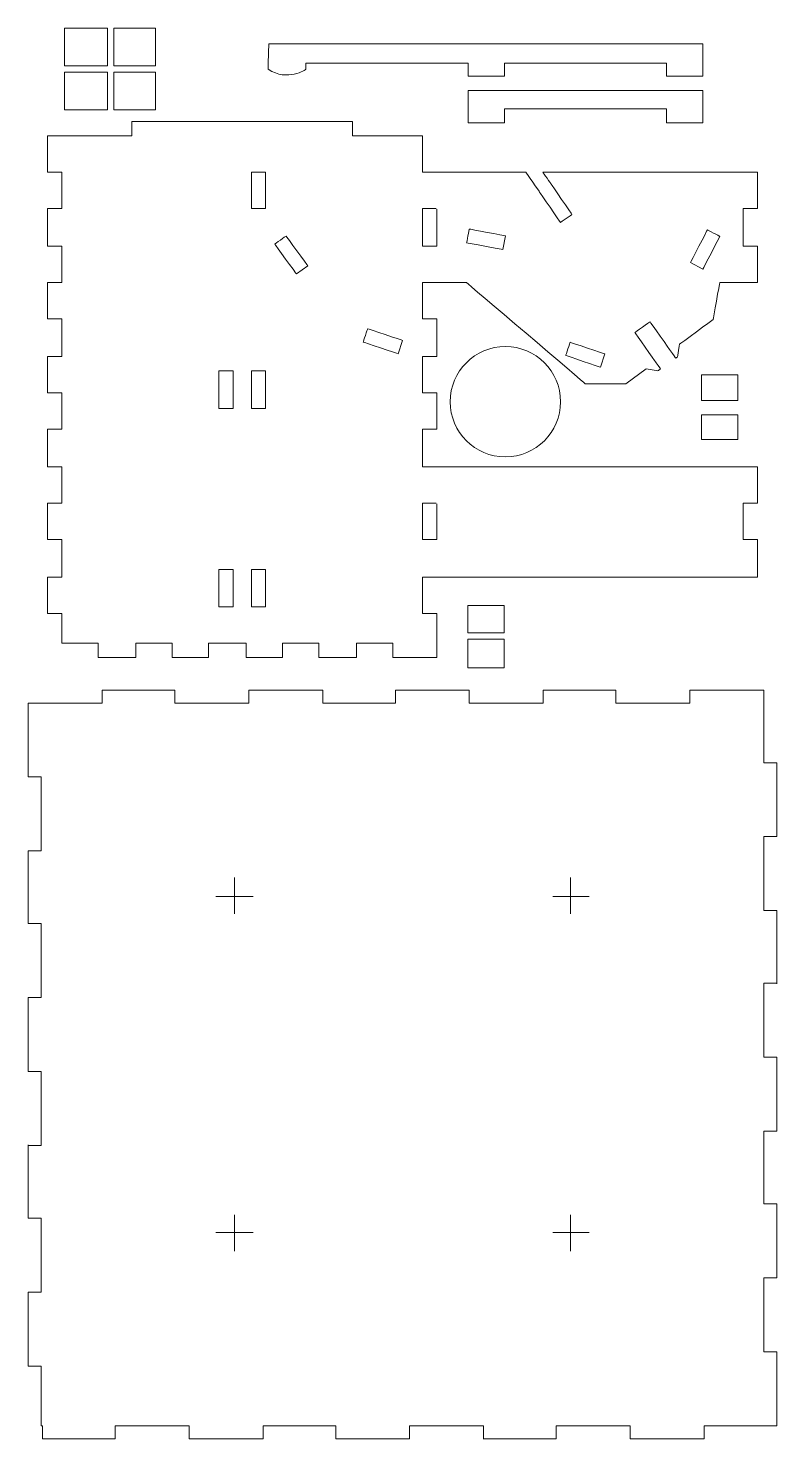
# Model space of a CAD drawing. Header units: millimetres. Extents: x -102 to 102, y -193 to 191.
import ezdxf

# ---------------------------------------------------------------- set-up
doc = ezdxf.new("R2010")
doc.units = ezdxf.units.MM
doc.header["$MEASUREMENT"] = 0
doc.layers.add('Layer 1', color=7, linetype='Continuous')

msp = doc.modelspace()

# ---------------------------------------------------------------- linework, layer by layer
at = {"layer": 'Layer 1', "color": 1, "lineweight": 9}
for points, knots in [([(-91.7677, 190.6806), (-91.7677, 190.6806), (-80.1261, 190.6806), (-80.1261, 190.6806), (-80.1261, 190.6806), (-80.1261, 190.6806), (-80.1261, 180.4501), (-80.1261, 180.4501), (-80.1261, 180.4501), (-80.1261, 180.4501), (-91.7677, 180.4501), (-91.7677, 180.4501), (-91.7677, 180.4501), (-91.7677, 180.4501), (-91.7677, 190.6806), (-91.7677, 190.6806)], [0, 0, 0, 0, 0.2, 0.2, 0.2, 0.20000001, 0.4, 0.4, 0.4, 0.40000001, 0.6, 0.6, 0.6, 0.60000001, 1, 1, 1, 1]), ([(-78.3622, 190.6806), (-78.3622, 190.6806), (-67.0733, 190.6806), (-67.0733, 190.6806), (-67.0733, 190.6806), (-67.0733, 190.6806), (-67.0733, 180.4501), (-67.0733, 180.4501), (-67.0733, 180.4501), (-67.0733, 180.4501), (-78.3622, 180.4501), (-78.3622, 180.4501), (-78.3622, 180.4501), (-78.3622, 180.4501), (-78.3622, 190.6806), (-78.3622, 190.6806)], [0, 0, 0, 0, 0.2, 0.2, 0.2, 0.20000001, 0.4, 0.4, 0.4, 0.40000001, 0.6, 0.6, 0.6, 0.60000001, 1, 1, 1, 1]), ([(-36.3816, 179.5083), (-31.0899, 176.0302), (-26.151, 179.5083), (-26.151, 179.5083), (-26.151, 179.5083), (-26.151, 179.5083), (-26.151, 181.1554), (-26.151, 181.1554), (-26.151, 181.1554), (-26.151, 181.1554), (17.9462, 181.1554), (17.9462, 181.1554), (17.9462, 181.1554), (17.9462, 181.1554), (17.9462, 177.6276), (17.9462, 177.6276), (17.9462, 177.6276), (17.9462, 177.6276), (27.824, 177.6276), (27.824, 177.6276), (27.824, 177.6276), (27.824, 177.6276), (27.824, 181.1554), (27.824, 181.1554), (27.824, 181.1554), (27.824, 181.1554), (71.9212, 181.1554), (71.9212, 181.1554), (71.9212, 181.1554), (71.9212, 181.1554), (71.9212, 177.6276), (71.9212, 177.6276), (71.9212, 177.6276), (71.9212, 177.6276), (81.799, 177.6276), (81.799, 177.6276), (81.799, 177.6276), (81.799, 177.6276), (81.799, 181.3085), (81.799, 181.3085), (81.799, 181.3085), (81.799, 181.3085), (81.799, 186.4471), (81.799, 186.4471), (81.799, 186.4471), (81.799, 186.4471), (-36.2355, 186.4471), (-36.2355, 186.4471), (-36.2355, 186.4471), (-36.2355, 186.4471), (-36.3816, 181.3085), (-36.3816, 181.3085), (-36.3816, 181.3085), (-36.3816, 181.3085), (-36.3816, 179.5083), (-36.3816, 179.5083)], [0, 0, 0, 0, 0.06666667, 0.06666667, 0.06666667, 0.06666668, 0.13333333, 0.13333333, 0.13333333, 0.13333334, 0.2, 0.2, 0.2, 0.20000001, 0.26666667, 0.26666667, 0.26666667, 0.26666668, 0.33333333, 0.33333333, 0.33333333, 0.33333334, 0.4, 0.4, 0.4, 0.40000001, 0.46666667, 0.46666667, 0.46666667, 0.46666668, 0.53333333, 0.53333333, 0.53333333, 0.53333334, 0.6, 0.6, 0.6, 0.60000001, 0.66666667, 0.66666667, 0.66666667, 0.66666668, 0.73333333, 0.73333333, 0.73333333, 0.73333334, 0.8, 0.8, 0.8, 0.80000001, 0.86666667, 0.86666667, 0.86666667, 0.86666668, 1, 1, 1, 1]), ([(-91.7677, 178.6862), (-91.7677, 178.6862), (-80.1261, 178.6862), (-80.1261, 178.6862), (-80.1261, 178.6862), (-80.1261, 178.6862), (-80.1261, 168.4556), (-80.1261, 168.4556), (-80.1261, 168.4556), (-80.1261, 168.4556), (-91.7677, 168.4556), (-91.7677, 168.4556), (-91.7677, 168.4556), (-91.7677, 168.4556), (-91.7677, 178.6862), (-91.7677, 178.6862)], [0, 0, 0, 0, 0.2, 0.2, 0.2, 0.20000001, 0.4, 0.4, 0.4, 0.40000001, 0.6, 0.6, 0.6, 0.60000001, 1, 1, 1, 1]), ([(-78.3622, 178.6862), (-78.3622, 178.6862), (-67.0733, 178.6862), (-67.0733, 178.6862), (-67.0733, 178.6862), (-67.0733, 178.6862), (-67.0733, 168.4556), (-67.0733, 168.4556), (-67.0733, 168.4556), (-67.0733, 168.4556), (-78.3622, 168.4556), (-78.3622, 168.4556), (-78.3622, 168.4556), (-78.3622, 168.4556), (-78.3622, 178.6862), (-78.3622, 178.6862)], [0, 0, 0, 0, 0.2, 0.2, 0.2, 0.20000001, 0.4, 0.4, 0.4, 0.40000001, 0.6, 0.6, 0.6, 0.60000001, 1, 1, 1, 1]), ([(17.9443, 164.9278), (17.9443, 164.9278), (27.824, 164.9278), (27.824, 164.9278), (27.824, 164.9278), (27.824, 164.9278), (27.824, 168.8083), (27.824, 168.8083), (27.824, 168.8083), (27.824, 168.8083), (71.9212, 168.8083), (71.9212, 168.8083), (71.9212, 168.8083), (71.9212, 168.8083), (71.9212, 164.9278), (71.9212, 164.9278), (71.9212, 164.9278), (71.9212, 164.9278), (81.799, 164.9278), (81.799, 164.9278), (81.799, 164.9278), (81.799, 164.9278), (81.799, 168.7169), (81.799, 168.7169), (81.799, 168.7169), (81.799, 168.7169), (81.799, 173.7472), (81.799, 173.7472), (81.799, 173.7472), (81.799, 173.7472), (17.9462, 173.7472), (17.9462, 173.7472), (17.9462, 173.7472), (17.9462, 173.7472), (17.9462, 173.7472), (17.9462, 173.7472), (17.9462, 173.7472), (17.9462, 173.7472), (17.9443, 164.9278), (17.9443, 164.9278)], [0, 0, 0, 0, 0.09090909, 0.09090909, 0.09090909, 0.0909091, 0.18181818, 0.18181818, 0.18181818, 0.18181819, 0.27272727, 0.27272727, 0.27272727, 0.27272728, 0.36363636, 0.36363636, 0.36363636, 0.36363637, 0.45454545, 0.45454545, 0.45454545, 0.45454546, 0.54545455, 0.54545455, 0.54545455, 0.54545456, 0.63636364, 0.63636364, 0.63636364, 0.63636365, 0.72727273, 0.72727273, 0.72727273, 0.72727274, 0.81818182, 0.81818182, 0.81818182, 0.81818183, 1, 1, 1, 1]), ([(66.429, 98.1253), (66.429, 98.1253), (60.8438, 94.0193), (60.8438, 94.0193), (60.8438, 94.0193), (60.8438, 94.0193), (49.8435, 94.0193), (49.8435, 94.0193), (49.8435, 94.0193), (49.8435, 94.0193), (17.5933, 121.5049), (17.5933, 121.5049), (17.5933, 121.5049), (17.5933, 121.5049), (17.5933, 121.536), (17.5933, 121.536), (17.5933, 121.536), (17.5933, 121.536), (9.4794, 121.536), (9.4794, 121.536), (9.4794, 121.536), (9.4794, 121.536), (5.5988, 121.536), (5.5988, 121.536), (5.5988, 121.536), (5.5988, 121.536), (5.5988, 111.6582), (5.5988, 111.6582), (5.5988, 111.6582), (5.5988, 111.6582), (9.4794, 111.6582), (9.4794, 111.6582), (9.4794, 111.6582), (9.4794, 111.6582), (9.4794, 101.4277), (9.4794, 101.4277), (9.4794, 101.4277), (9.4794, 101.4277), (5.5988, 101.4277), (5.5988, 101.4277), (5.5988, 101.4277), (5.5988, 101.4277), (5.5988, 91.5499), (5.5988, 91.5499), (5.5988, 91.5499), (5.5988, 91.5499), (9.4794, 91.5499), (9.4794, 91.5499), (9.4794, 91.5499), (9.4794, 91.5499), (9.4794, 81.6721), (9.4794, 81.6721), (9.4794, 81.6721), (9.4794, 81.6721), (5.5988, 81.6721), (5.5988, 81.6721), (5.5988, 81.6721), (5.5988, 81.6721), (5.5988, 71.4415), (5.5988, 71.4415), (5.5988, 71.4415), (5.5988, 71.4415), (9.4794, 71.4415), (9.4794, 71.4415), (9.4794, 71.4415), (9.4794, 71.4415), (96.6155, 71.4415), (96.6155, 71.4415), (96.6155, 71.4415), (96.6155, 71.4415), (96.6155, 61.5638), (96.6155, 61.5638), (96.6155, 61.5638), (96.6155, 61.5638), (92.7349, 61.5638), (92.7349, 61.5638), (92.7349, 61.5638), (92.7349, 61.5638), (92.7349, 51.686), (92.7349, 51.686), (92.7349, 51.686), (92.7349, 51.686), (96.6155, 51.686), (96.6155, 51.686), (96.6155, 51.686), (96.6155, 51.686), (96.6155, 41.5189), (96.6155, 41.5189), (96.6155, 41.5189), (96.6155, 41.5189), (96.6155, 41.5327), (96.6155, 41.5327), (96.6155, 41.5327), (96.6155, 41.5327), (96.6155, 41.4554), (96.6155, 41.4554), (96.6155, 41.4554), (96.6155, 41.4554), (9.4258, 41.4554), (9.4258, 41.4554), (9.4258, 41.4554), (9.4258, 41.4554), (5.5988, 41.4554), (5.5988, 41.4554), (5.5988, 41.4554), (5.5988, 41.4554), (5.5988, 31.5777), (5.5988, 31.5777), (5.5988, 31.5777), (5.5988, 31.5777), (9.4794, 31.5777), (9.4794, 31.5777), (9.4794, 31.5777), (9.4794, 31.5777), (9.4794, 19.5832), (9.4794, 19.5832), (9.4794, 19.5832), (9.4794, 19.5832), (-2.5151, 19.5832), (-2.5151, 19.5832), (-2.5151, 19.5832), (-2.5151, 19.5832), (-2.5151, 23.4638), (-2.5151, 23.4638), (-2.5151, 23.4638), (-2.5151, 23.4638), (-12.3928, 23.4638), (-12.3928, 23.4638), (-12.3928, 23.4638), (-12.3928, 23.4638), (-12.3928, 19.5832), (-12.3928, 19.5832), (-12.3928, 19.5832), (-12.3928, 19.5832), (-22.4745, 19.5832), (-22.4745, 19.5832), (-22.4745, 19.5832), (-22.4745, 19.5832), (-22.6234, 19.5832), (-22.6234, 19.5832), (-22.6234, 19.5832), (-22.6234, 19.5832), (-22.6234, 23.4638), (-22.6234, 23.4638), (-22.6234, 23.4638), (-22.6234, 23.4638), (-32.5012, 23.4638), (-32.5012, 23.4638), (-32.5012, 23.4638), (-32.5012, 23.4638), (-32.5012, 19.5832), (-32.5012, 19.5832), (-32.5012, 19.5832), (-32.5012, 19.5832), (-42.379, 19.5832), (-42.379, 19.5832), (-42.379, 19.5832), (-42.379, 19.5832), (-42.379, 23.4638), (-42.379, 23.4638), (-42.379, 23.4638), (-42.379, 23.4638), (-52.6095, 23.4638), (-52.6095, 23.4638), (-52.6095, 23.4638), (-52.6095, 23.4638), (-52.6095, 19.5832), (-52.6095, 19.5832), (-52.6095, 19.5832), (-52.6095, 19.5832), (-62.4873, 19.5832), (-62.4873, 19.5832), (-62.4873, 19.5832), (-62.4873, 19.5832), (-62.4873, 23.4638), (-62.4873, 23.4638), (-62.4873, 23.4638), (-62.4873, 23.4638), (-72.3651, 23.4638), (-72.3651, 23.4638), (-72.3651, 23.4638), (-72.3651, 23.4638), (-72.3651, 19.5832), (-72.3651, 19.5832), (-72.3651, 19.5832), (-72.3651, 19.5832), (-82.5956, 19.5832), (-82.5956, 19.5832), (-82.5956, 19.5832), (-82.5956, 19.5832), (-82.5956, 23.4638), (-82.5956, 23.4638), (-82.5956, 23.4638), (-82.5956, 23.4638), (-92.4604, 23.4638), (-92.4604, 23.4638), (-92.4604, 23.4638), (-92.4604, 23.4638), (-92.4734, 23.4638), (-92.4734, 23.4638), (-92.4734, 23.4638), (-92.4734, 23.4638), (-92.4734, 31.5777), (-92.4734, 31.5777), (-92.4734, 31.5777), (-92.4734, 31.5777), (-96.354, 31.5777), (-96.354, 31.5777), (-96.354, 31.5777), (-96.354, 31.5777), (-96.354, 41.4554), (-96.354, 41.4554), (-96.354, 41.4554), (-96.354, 41.4554), (-92.4734, 41.4554), (-92.4734, 41.4554), (-92.4734, 41.4554), (-92.4734, 41.4554), (-92.4734, 51.686), (-92.4734, 51.686), (-92.4734, 51.686), (-92.4734, 51.686), (-96.354, 51.686), (-96.354, 51.686), (-96.354, 51.686), (-96.354, 51.686), (-96.354, 61.519), (-96.354, 61.519), (-96.354, 61.519), (-96.354, 61.519), (-96.354, 61.5638), (-96.354, 61.5638), (-96.354, 61.5638), (-96.354, 61.5638), (-92.4734, 61.5638), (-92.4734, 61.5638), (-92.4734, 61.5638), (-92.4734, 61.5638), (-92.4734, 71.4415), (-92.4734, 71.4415), (-92.4734, 71.4415), (-92.4734, 71.4415), (-96.354, 71.4415), (-96.354, 71.4415), (-96.354, 71.4415), (-96.354, 71.4415), (-96.354, 81.6721), (-96.354, 81.6721), (-96.354, 81.6721), (-96.354, 81.6721), (-92.4734, 81.6721), (-92.4734, 81.6721), (-92.4734, 81.6721), (-92.4734, 81.6721), (-92.4734, 91.5499), (-92.4734, 91.5499), (-92.4734, 91.5499), (-92.4734, 91.5499), (-96.354, 91.5499), (-96.354, 91.5499), (-96.354, 91.5499), (-96.354, 91.5499), (-96.354, 101.4277), (-96.354, 101.4277), (-96.354, 101.4277), (-96.354, 101.4277), (-92.4734, 101.4277), (-92.4734, 101.4277), (-92.4734, 101.4277), (-92.4734, 101.4277), (-92.4734, 111.6582), (-92.4734, 111.6582), (-92.4734, 111.6582), (-92.4734, 111.6582), (-96.354, 111.6582), (-96.354, 111.6582), (-96.354, 111.6582), (-96.354, 111.6582), (-96.354, 121.536), (-96.354, 121.536), (-96.354, 121.536), (-96.354, 121.536), (-92.4734, 121.536), (-92.4734, 121.536), (-92.4734, 121.536), (-92.4734, 121.536), (-92.4734, 131.4138), (-92.4734, 131.4138), (-92.4734, 131.4138), (-92.4734, 131.4138), (-96.354, 131.4138), (-96.354, 131.4138), (-96.354, 131.4138), (-96.354, 131.4138), (-96.354, 141.505), (-96.354, 141.505), (-96.354, 141.505), (-96.354, 141.505), (-96.354, 141.6443), (-96.354, 141.6443), (-96.354, 141.6443), (-96.354, 141.6443), (-92.4734, 141.6443), (-92.4734, 141.6443), (-92.4734, 141.6443), (-92.4734, 141.6443), (-92.4734, 151.5221), (-92.4734, 151.5221), (-92.4734, 151.5221), (-92.4734, 151.5221), (-96.354, 151.5221), (-96.354, 151.5221), (-96.354, 151.5221), (-96.354, 151.5221), (-96.354, 161.3999), (-96.354, 161.3999), (-96.354, 161.3999), (-96.354, 161.3999), (-92.4741, 161.3999), (-92.4741, 161.3999), (-92.4741, 161.3999), (-92.4741, 161.3999), (-73.4234, 161.3999), (-73.4234, 161.3999), (-73.4234, 161.3999), (-73.4234, 161.3999), (-73.4234, 165.2804), (-73.4234, 165.2804), (-73.4234, 165.2804), (-73.4234, 165.2804), (-53.41, 165.2804), (-53.41, 165.2804), (-53.41, 165.2804), (-53.41, 165.2804), (-33.4382, 165.2804), (-33.4382, 165.2804), (-33.4382, 165.2804), (-33.4382, 165.2804), (-13.4512, 165.2804), (-13.4512, 165.2804), (-13.4512, 165.2804), (-13.4512, 165.2804), (-13.4512, 161.3999), (-13.4512, 161.3999), (-13.4512, 161.3999), (-13.4512, 161.3999), (5.5988, 161.3999), (5.5988, 161.3999), (5.5988, 161.3999), (5.5988, 161.3999), (5.5988, 151.5221), (5.5988, 151.5221), (5.5988, 151.5221), (5.5988, 151.5221), (9.4794, 151.5221), (9.4794, 151.5221), (9.4794, 151.5221), (9.4794, 151.5221), (33.7089, 151.5221), (33.7089, 151.5221), (33.7089, 151.5221), (33.7089, 151.5221), (37.4137, 146.1285), (37.4137, 146.1285), (37.4137, 146.1285), (37.4137, 146.1285), (43.08, 137.8862), (43.08, 137.8862), (43.08, 137.8862), (43.08, 137.8862), (46.2109, 140.0381), (46.2109, 140.0381), (46.2109, 140.0381), (46.2109, 140.0381), (40.5453, 148.2825), (40.5453, 148.2825), (40.5453, 148.2825), (40.5453, 148.2825), (38.3211, 151.5221), (38.3211, 151.5221), (38.3211, 151.5221), (38.3211, 151.5221), (38.3204, 151.5221), (38.3204, 151.5221), (38.3204, 151.5221), (38.3204, 151.5221), (96.6155, 151.5221), (96.6155, 151.5221), (96.6155, 151.5221), (96.6155, 151.5221), (96.6155, 141.6443), (96.6155, 141.6443), (96.6155, 141.6443), (96.6155, 141.6443), (92.7349, 141.6443), (92.7349, 141.6443), (92.7349, 141.6443), (92.7349, 141.6443), (92.7349, 131.4138), (92.7349, 131.4138), (92.7349, 131.4138), (92.7349, 131.4138), (96.6155, 131.4138), (96.6155, 131.4138), (96.6155, 131.4138), (96.6155, 131.4138), (96.6155, 121.5116), (96.6155, 121.5116), (96.6155, 121.5116), (96.6155, 121.5116), (96.6155, 121.536), (96.6155, 121.536), (96.6155, 121.536), (96.6155, 121.536), (86.3849, 121.536), (86.3849, 121.536), (86.3849, 121.536), (86.3849, 121.536), (86.3849, 121.5049), (86.3849, 121.5049), (86.3849, 121.5049), (86.3849, 121.5049), (84.6292, 111.5048), (84.6292, 111.5048), (84.6292, 111.5048), (84.6292, 111.5048), (75.4474, 104.7579), (75.4474, 104.7579), (75.4474, 104.7579), (75.4474, 104.7579), (75.4446, 104.7667), (75.4446, 104.7667), (75.4446, 104.7667), (75.4446, 104.7667), (74.8992, 101.2876), (74.8992, 101.2876), (74.8992, 101.2876), (74.8992, 101.2876), (74.4286, 100.9553), (74.4286, 100.9553), (74.4286, 100.9553), (74.4286, 100.9553), (73.7467, 101.923), (73.0062, 102.9732), (73.0062, 102.9732), (73.0062, 102.9732), (67.4383, 110.8736), (67.4383, 110.8736), (67.4383, 110.8736), (67.4383, 110.8736), (63.303, 107.9576), (63.303, 107.9576), (63.303, 107.9576), (63.303, 107.9576), (68.9267, 99.9774), (68.9267, 99.9774), (68.9267, 99.9774), (68.9267, 99.9774), (70.2937, 98.0389), (70.2937, 98.0389), (70.2937, 98.0389), (70.2937, 98.0389), (69.604, 97.5524), (69.604, 97.5524), (69.604, 97.5524), (69.604, 97.5524), (66.4442, 98.1048), (66.4442, 98.1048)], [0, 0, 0, 0, 0.00847458, 0.00847458, 0.00847458, 0.00847459, 0.01694915, 0.01694915, 0.01694915, 0.01694916, 0.02542373, 0.02542373, 0.02542373, 0.02542374, 0.03389831, 0.03389831, 0.03389831, 0.03389832, 0.04237288, 0.04237288, 0.04237288, 0.04237289, 0.05084746, 0.05084746, 0.05084746, 0.05084747, 0.05932203, 0.05932203, 0.05932203, 0.05932204, 0.06779661, 0.06779661, 0.06779661, 0.06779662, 0.07627119, 0.07627119, 0.07627119, 0.0762712, 0.08474576, 0.08474576, 0.08474576, 0.08474577, 0.09322034, 0.09322034, 0.09322034, 0.09322035, 0.10169492, 0.10169492, 0.10169492, 0.10169493, 0.11016949, 0.11016949, 0.11016949, 0.1101695, 0.11864407, 0.11864407, 0.11864407, 0.11864408, 0.12711864, 0.12711864, 0.12711864, 0.12711865, 0.13559322, 0.13559322, 0.13559322, 0.13559323, 0.1440678, 0.1440678, 0.1440678, 0.14406781, 0.15254237, 0.15254237, 0.15254237, 0.15254238, 0.16101695, 0.16101695, 0.16101695, 0.16101696, 0.16949153, 0.16949153, 0.16949153, 0.16949154, 0.1779661, 0.1779661, 0.1779661, 0.17796611, 0.18644068, 0.18644068, 0.18644068, 0.18644069, 0.19491525, 0.19491525, 0.19491525, 0.19491526, 0.20338983, 0.20338983, 0.20338983, 0.20338984, 0.21186441, 0.21186441, 0.21186441, 0.21186442, 0.22033898, 0.22033898, 0.22033898, 0.22033899, 0.22881356, 0.22881356, 0.22881356, 0.22881357, 0.23728814, 0.23728814, 0.23728814, 0.23728815, 0.24576271, 0.24576271, 0.24576271, 0.24576272, 0.25423729, 0.25423729, 0.25423729, 0.2542373, 0.26271186, 0.26271186, 0.26271186, 0.26271187, 0.27118644, 0.27118644, 0.27118644, 0.27118645, 0.27966102, 0.27966102, 0.27966102, 0.27966103, 0.28813559, 0.28813559, 0.28813559, 0.2881356, 0.29661017, 0.29661017, 0.29661017, 0.29661018, 0.30508475, 0.30508475, 0.30508475, 0.30508476, 0.31355932, 0.31355932, 0.31355932, 0.31355933, 0.3220339, 0.3220339, 0.3220339, 0.32203391, 0.33050847, 0.33050847, 0.33050847, 0.33050848, 0.33898305, 0.33898305, 0.33898305, 0.33898306, 0.34745763, 0.34745763, 0.34745763, 0.34745764, 0.3559322, 0.3559322, 0.3559322, 0.35593221, 0.36440678, 0.36440678, 0.36440678, 0.36440679, 0.37288136, 0.37288136, 0.37288136, 0.37288137, 0.38135593, 0.38135593, 0.38135593, 0.38135594, 0.38983051, 0.38983051, 0.38983051, 0.38983052, 0.39830508, 0.39830508, 0.39830508, 0.39830509, 0.40677966, 0.40677966, 0.40677966, 0.40677967, 0.41525424, 0.41525424, 0.41525424, 0.41525425, 0.42372881, 0.42372881, 0.42372881, 0.42372882, 0.43220339, 0.43220339, 0.43220339, 0.4322034, 0.44067797, 0.44067797, 0.44067797, 0.44067798, 0.44915254, 0.44915254, 0.44915254, 0.44915255, 0.45762712, 0.45762712, 0.45762712, 0.45762713, 0.46610169, 0.46610169, 0.46610169, 0.4661017, 0.47457627, 0.47457627, 0.47457627, 0.47457628, 0.48305085, 0.48305085, 0.48305085, 0.48305086, 0.49152542, 0.49152542, 0.49152542, 0.49152543, 0.5, 0.5, 0.5, 0.50000001, 0.50847458, 0.50847458, 0.50847458, 0.50847459, 0.51694915, 0.51694915, 0.51694915, 0.51694916, 0.52542373, 0.52542373, 0.52542373, 0.52542374, 0.53389831, 0.53389831, 0.53389831, 0.53389832, 0.54237288, 0.54237288, 0.54237288, 0.54237289, 0.55084746, 0.55084746, 0.55084746, 0.55084747, 0.55932203, 0.55932203, 0.55932203, 0.55932204, 0.56779661, 0.56779661, 0.56779661, 0.56779662, 0.57627119, 0.57627119, 0.57627119, 0.5762712, 0.58474576, 0.58474576, 0.58474576, 0.58474577, 0.59322034, 0.59322034, 0.59322034, 0.59322035, 0.60169492, 0.60169492, 0.60169492, 0.60169493, 0.61016949, 0.61016949, 0.61016949, 0.6101695, 0.61864407, 0.61864407, 0.61864407, 0.61864408, 0.62711864, 0.62711864, 0.62711864, 0.62711865, 0.63559322, 0.63559322, 0.63559322, 0.63559323, 0.6440678, 0.6440678, 0.6440678, 0.64406781, 0.65254237, 0.65254237, 0.65254237, 0.65254238, 0.66101695, 0.66101695, 0.66101695, 0.66101696, 0.66949153, 0.66949153, 0.66949153, 0.66949154, 0.6779661, 0.6779661, 0.6779661, 0.67796611, 0.68644068, 0.68644068, 0.68644068, 0.68644069, 0.69491525, 0.69491525, 0.69491525, 0.69491526, 0.70338983, 0.70338983, 0.70338983, 0.70338984, 0.71186441, 0.71186441, 0.71186441, 0.71186442, 0.72033898, 0.72033898, 0.72033898, 0.72033899, 0.72881356, 0.72881356, 0.72881356, 0.72881357, 0.73728814, 0.73728814, 0.73728814, 0.73728815, 0.74576271, 0.74576271, 0.74576271, 0.74576272, 0.75423729, 0.75423729, 0.75423729, 0.7542373, 0.76271186, 0.76271186, 0.76271186, 0.76271187, 0.77118644, 0.77118644, 0.77118644, 0.77118645, 0.77966102, 0.77966102, 0.77966102, 0.77966103, 0.78813559, 0.78813559, 0.78813559, 0.7881356, 0.79661017, 0.79661017, 0.79661017, 0.79661018, 0.80508475, 0.80508475, 0.80508475, 0.80508476, 0.81355932, 0.81355932, 0.81355932, 0.81355933, 0.8220339, 0.8220339, 0.8220339, 0.82203391, 0.83050847, 0.83050847, 0.83050847, 0.83050848, 0.83898305, 0.83898305, 0.83898305, 0.83898306, 0.84745763, 0.84745763, 0.84745763, 0.84745764, 0.8559322, 0.8559322, 0.8559322, 0.85593221, 0.86440678, 0.86440678, 0.86440678, 0.86440679, 0.87288136, 0.87288136, 0.87288136, 0.87288137, 0.88135593, 0.88135593, 0.88135593, 0.88135594, 0.88983051, 0.88983051, 0.88983051, 0.88983052, 0.89830508, 0.89830508, 0.89830508, 0.89830509, 0.90677966, 0.90677966, 0.90677966, 0.90677967, 0.91525424, 0.91525424, 0.91525424, 0.91525425, 0.92372881, 0.92372881, 0.92372881, 0.92372882, 0.93220339, 0.93220339, 0.93220339, 0.9322034, 0.94067797, 0.94067797, 0.94067797, 0.94067798, 0.94915254, 0.94915254, 0.94915254, 0.94915255, 0.95762712, 0.95762712, 0.95762712, 0.95762713, 0.96610169, 0.96610169, 0.96610169, 0.9661017, 0.97457627, 0.97457627, 0.97457627, 0.97457628, 0.98305085, 0.98305085, 0.98305085, 0.98305086, 1, 1, 1, 1]), ([(-40.9677, 141.6445), (-40.9677, 141.6445), (-37.0872, 141.6445), (-37.0872, 141.6445), (-37.0872, 141.6445), (-37.0872, 141.6445), (-37.0872, 151.5223), (-37.0872, 151.5223), (-37.0872, 151.5223), (-37.0872, 151.5223), (-40.9677, 151.5223), (-40.9677, 151.5223), (-40.9677, 151.5223), (-40.9677, 151.5223), (-40.9677, 141.6445), (-40.9677, 141.6445)], [0, 0, 0, 0, 0.2, 0.2, 0.2, 0.20000001, 0.4, 0.4, 0.4, 0.40000001, 0.6, 0.6, 0.6, 0.60000001, 1, 1, 1, 1]), ([(9.3031, 141.6444), (9.3031, 141.6444), (5.599, 141.6444), (5.599, 141.6444), (5.599, 141.6444), (5.599, 141.6444), (5.599, 141.5121), (5.599, 141.5121), (5.599, 141.5121), (5.599, 141.5121), (5.599, 131.4139), (5.599, 131.4139), (5.599, 131.4139), (5.599, 131.4139), (9.4795, 131.4139), (9.4795, 131.4139), (9.4795, 131.4139), (9.4795, 131.4139), (9.4795, 141.468), (9.4795, 141.468)], [0, 0, 0, 0, 0.16666667, 0.16666667, 0.16666667, 0.16666668, 0.33333333, 0.33333333, 0.33333333, 0.33333334, 0.5, 0.5, 0.5, 0.50000001, 0.66666667, 0.66666667, 0.66666667, 0.66666668, 1, 1, 1, 1]), ([(27.4085, 130.5325), (27.4085, 130.5325), (28.1003, 134.2687), (28.1003, 134.2687), (28.1003, 134.2687), (28.1003, 134.2687), (18.2673, 136.0887), (18.2673, 136.0887), (18.2673, 136.0887), (18.2673, 136.0887), (17.5762, 132.3521), (17.5762, 132.3521), (17.5762, 132.3521), (17.5762, 132.3521), (27.4085, 130.5325), (27.4085, 130.5325)], [0, 0, 0, 0, 0.2, 0.2, 0.2, 0.20000001, 0.4, 0.4, 0.4, 0.40000001, 0.6, 0.6, 0.6, 0.60000001, 1, 1, 1, 1]), ([(78.451, 126.9589), (78.451, 126.9589), (81.8285, 125.2172), (81.8285, 125.2172), (81.8285, 125.2172), (81.8285, 125.2172), (86.4104, 134.1058), (86.4104, 134.1058), (86.4104, 134.1058), (86.4104, 134.1058), (83.0329, 135.8467), (83.0329, 135.8467), (83.0329, 135.8467), (83.0329, 135.8467), (78.451, 126.9589), (78.451, 126.9589)], [0, 0, 0, 0, 0.2, 0.2, 0.2, 0.20000001, 0.4, 0.4, 0.4, 0.40000001, 0.6, 0.6, 0.6, 0.60000001, 1, 1, 1, 1]), ([(-28.7038, 123.8769), (-28.7038, 123.8769), (-25.6357, 126.1191), (-25.6357, 126.1191), (-25.6357, 126.1191), (-25.6357, 126.1191), (-31.5363, 134.1925), (-31.5363, 134.1925), (-31.5363, 134.1925), (-31.5363, 134.1925), (-34.6041, 131.9506), (-34.6041, 131.9506), (-34.6041, 131.9506), (-34.6041, 131.9506), (-28.7038, 123.8769), (-28.7038, 123.8769)], [0, 0, 0, 0, 0.2, 0.2, 0.2, 0.20000001, 0.4, 0.4, 0.4, 0.40000001, 0.6, 0.6, 0.6, 0.60000001, 1, 1, 1, 1]), ([(-1.0735, 102.1879), (-1.0735, 102.1879), (0.1358, 105.7905), (0.1358, 105.7905), (0.1358, 105.7905), (0.1358, 105.7905), (-9.3444, 108.9722), (-9.3444, 108.9722), (-9.3444, 108.9722), (-9.3444, 108.9722), (-10.5537, 105.3703), (-10.5537, 105.3703), (-10.5537, 105.3703), (-10.5537, 105.3703), (-1.0735, 102.1879), (-1.0735, 102.1879)], [0, 0, 0, 0, 0.2, 0.2, 0.2, 0.20000001, 0.4, 0.4, 0.4, 0.40000001, 0.6, 0.6, 0.6, 0.60000001, 1, 1, 1, 1]), ([(13.1003, 89.1402), (13.1003, 97.4244), (19.8162, 104.1406), (28.1004, 104.1406), (28.1004, 104.1406), (36.3847, 104.1406), (43.1002, 97.4244), (43.1002, 89.1402), (43.1002, 89.1402), (43.0998, 80.8559), (36.3847, 74.14), (28.1001, 74.14), (28.1001, 74.14), (19.8158, 74.14), (13.1, 80.8559), (13.1003, 89.1402)], [0, 0, 0, 0, 0.2, 0.2, 0.2, 0.20000001, 0.4, 0.4, 0.4, 0.40000001, 0.6, 0.6, 0.6, 0.60000001, 1, 1, 1, 1]), ([(53.9791, 98.5248), (53.9791, 98.5248), (55.1884, 102.1273), (55.1884, 102.1273), (55.1884, 102.1273), (55.1884, 102.1273), (45.7082, 105.3094), (45.7082, 105.3094), (45.7082, 105.3094), (45.7082, 105.3094), (44.4996, 101.7072), (44.4996, 101.7072), (44.4996, 101.7072), (44.4996, 101.7072), (53.9791, 98.5248), (53.9791, 98.5248)], [0, 0, 0, 0, 0.2, 0.2, 0.2, 0.20000001, 0.4, 0.4, 0.4, 0.40000001, 0.6, 0.6, 0.6, 0.60000001, 1, 1, 1, 1]), ([(-49.7872, 87.3168), (-49.7872, 87.3168), (-45.9066, 87.3168), (-45.9066, 87.3168), (-45.9066, 87.3168), (-45.9066, 87.3168), (-45.9066, 97.5473), (-45.9066, 97.5473), (-45.9066, 97.5473), (-45.9066, 97.5473), (-49.7872, 97.5473), (-49.7872, 97.5473), (-49.7872, 97.5473), (-49.7872, 97.5473), (-49.7872, 87.3168), (-49.7872, 87.3168)], [0, 0, 0, 0, 0.2, 0.2, 0.2, 0.20000001, 0.4, 0.4, 0.4, 0.40000001, 0.6, 0.6, 0.6, 0.60000001, 1, 1, 1, 1]), ([(-40.9677, 87.3168), (-40.9677, 87.3168), (-37.0872, 87.3168), (-37.0872, 87.3168), (-37.0872, 87.3168), (-37.0872, 87.3168), (-37.0872, 97.5473), (-37.0872, 97.5473), (-37.0872, 97.5473), (-37.0872, 97.5473), (-40.9677, 97.5473), (-40.9677, 97.5473), (-40.9677, 97.5473), (-40.9677, 97.5473), (-40.9677, 87.3168), (-40.9677, 87.3168)], [0, 0, 0, 0, 0.2, 0.2, 0.2, 0.20000001, 0.4, 0.4, 0.4, 0.40000001, 0.6, 0.6, 0.6, 0.60000001, 1, 1, 1, 1]), ([(91.3239, 89.4334), (91.3239, 89.4334), (81.4461, 89.4334), (81.4461, 89.4334), (81.4461, 89.4334), (81.4461, 89.4334), (81.4461, 96.489), (81.4461, 96.489), (81.4461, 96.489), (81.4461, 96.489), (91.3239, 96.489), (91.3239, 96.489), (91.3239, 96.489), (91.3239, 96.489), (91.3239, 89.4334), (91.3239, 89.4334)], [0, 0, 0, 0, 0.2, 0.2, 0.2, 0.20000001, 0.4, 0.4, 0.4, 0.40000001, 0.6, 0.6, 0.6, 0.60000001, 1, 1, 1, 1]), ([(91.3239, 78.8501), (91.3239, 78.8501), (81.4461, 78.8501), (81.4461, 78.8501), (81.4461, 78.8501), (81.4461, 78.8501), (81.4461, 85.5529), (81.4461, 85.5529), (81.4461, 85.5529), (81.4461, 85.5529), (91.3239, 85.5529), (91.3239, 85.5529), (91.3239, 85.5529), (91.3239, 85.5529), (91.3239, 78.8501), (91.3239, 78.8501)], [0, 0, 0, 0, 0.2, 0.2, 0.2, 0.20000001, 0.4, 0.4, 0.4, 0.40000001, 0.6, 0.6, 0.6, 0.60000001, 1, 1, 1, 1]), ([(9.3031, 61.5639), (9.3031, 61.5639), (5.599, 61.5639), (5.599, 61.5639), (5.599, 61.5639), (5.599, 61.5639), (5.599, 61.5191), (5.599, 61.5191), (5.599, 61.5191), (5.599, 61.5191), (5.599, 51.6861), (5.599, 51.6861), (5.599, 51.6861), (5.599, 51.6861), (9.4795, 51.6861), (9.4795, 51.6861), (9.4795, 51.6861), (9.4795, 51.6861), (9.4795, 61.3875), (9.4795, 61.3875)], [0, 0, 0, 0, 0.16666667, 0.16666667, 0.16666667, 0.16666668, 0.33333333, 0.33333333, 0.33333333, 0.33333334, 0.5, 0.5, 0.5, 0.50000001, 0.66666667, 0.66666667, 0.66666667, 0.66666668, 1, 1, 1, 1]), ([(-49.7872, 33.3418), (-49.7872, 33.3418), (-45.9066, 33.3418), (-45.9066, 33.3418), (-45.9066, 33.3418), (-45.9066, 33.3418), (-45.9066, 43.5723), (-45.9066, 43.5723), (-45.9066, 43.5723), (-45.9066, 43.5723), (-49.7872, 43.5723), (-49.7872, 43.5723), (-49.7872, 43.5723), (-49.7872, 43.5723), (-49.7872, 33.3418), (-49.7872, 33.3418)], [0, 0, 0, 0, 0.2, 0.2, 0.2, 0.20000001, 0.4, 0.4, 0.4, 0.40000001, 0.6, 0.6, 0.6, 0.60000001, 1, 1, 1, 1]), ([(-40.9677, 33.3418), (-40.9677, 33.3418), (-37.0872, 33.3418), (-37.0872, 33.3418), (-37.0872, 33.3418), (-37.0872, 33.3418), (-37.0872, 43.5723), (-37.0872, 43.5723), (-37.0872, 43.5723), (-37.0872, 43.5723), (-40.9677, 43.5723), (-40.9677, 43.5723), (-40.9677, 43.5723), (-40.9677, 43.5723), (-40.9677, 33.3418), (-40.9677, 33.3418)], [0, 0, 0, 0, 0.2, 0.2, 0.2, 0.20000001, 0.4, 0.4, 0.4, 0.40000001, 0.6, 0.6, 0.6, 0.60000001, 1, 1, 1, 1]), ([(27.777, 26.3345), (27.777, 26.3345), (17.8992, 26.3345), (17.8992, 26.3345), (17.8992, 26.3345), (17.8992, 26.3345), (17.8992, 33.7429), (17.8992, 33.7429), (17.8992, 33.7429), (17.8992, 33.7429), (27.777, 33.7429), (27.777, 33.7429), (27.777, 33.7429), (27.777, 33.7429), (27.777, 26.3345), (27.777, 26.3345)], [0, 0, 0, 0, 0.2, 0.2, 0.2, 0.20000001, 0.4, 0.4, 0.4, 0.40000001, 0.6, 0.6, 0.6, 0.60000001, 1, 1, 1, 1]), ([(27.777, 16.8095), (27.777, 16.8095), (17.8992, 16.8095), (17.8992, 16.8095), (17.8992, 16.8095), (17.8992, 16.8095), (17.8992, 24.5706), (17.8992, 24.5706), (17.8992, 24.5706), (17.8992, 24.5706), (27.777, 24.5706), (27.777, 24.5706), (27.777, 24.5706), (27.777, 24.5706), (27.777, 16.8095), (27.777, 16.8095)], [0, 0, 0, 0, 0.2, 0.2, 0.2, 0.20000001, 0.4, 0.4, 0.4, 0.40000001, 0.6, 0.6, 0.6, 0.60000001, 1, 1, 1, 1]), ([(-97.9413, 7.2361), (-97.9413, 7.2361), (-101.6455, 7.2361), (-101.6455, 7.2361), (-101.6455, 7.2361), (-101.6455, 7.2361), (-101.6455, -12.8722), (-101.6455, -12.8722), (-101.6455, -12.8722), (-101.6455, -12.8722), (-98.1177, -12.8722), (-98.1177, -12.8722), (-98.1177, -12.8722), (-98.1177, -12.8722), (-98.1177, -32.9806), (-98.1177, -32.9806), (-98.1177, -32.9806), (-98.1177, -32.9806), (-101.6455, -32.9806), (-101.6455, -32.9806), (-101.6455, -32.9806), (-101.6455, -32.9806), (-101.6455, -52.7361), (-101.6455, -52.7361), (-101.6455, -52.7361), (-101.6455, -52.7361), (-98.1177, -52.7361), (-98.1177, -52.7361), (-98.1177, -52.7361), (-98.1177, -52.7361), (-98.1177, -72.8445), (-98.1177, -72.8445), (-98.1177, -72.8445), (-98.1177, -72.8445), (-101.6455, -72.8445), (-101.6455, -72.8445), (-101.6455, -72.8445), (-101.6455, -72.8445), (-101.6455, -92.9528), (-101.6455, -92.9528), (-101.6455, -92.9528), (-101.6455, -92.9528), (-98.1177, -92.9528), (-98.1177, -92.9528), (-98.1177, -92.9528), (-98.1177, -92.9528), (-98.1177, -113.0611), (-98.1177, -113.0611), (-98.1177, -113.0611), (-98.1177, -113.0611), (-101.6455, -113.0611), (-101.6455, -113.0611), (-101.6455, -113.0611), (-101.6455, -113.0611), (-101.6455, -112.8819), (-101.6455, -112.8819), (-101.6455, -112.8819), (-101.6455, -112.8819), (-101.6455, -132.8167), (-101.6455, -132.8167), (-101.6455, -132.8167), (-101.6455, -132.8167), (-98.1177, -132.8167), (-98.1177, -132.8167), (-98.1177, -132.8167), (-98.1177, -132.8167), (-98.1177, -152.925), (-98.1177, -152.925), (-98.1177, -152.925), (-98.1177, -152.925), (-101.6455, -152.925), (-101.6455, -152.925), (-101.6455, -152.925), (-101.6455, -152.925), (-101.6455, -173.0334), (-101.6455, -173.0334), (-101.6455, -173.0334), (-101.6455, -173.0334), (-98.1177, -173.0334), (-98.1177, -173.0334), (-98.1177, -173.0334), (-98.1177, -173.0334), (-98.1177, -189.2611), (-98.1177, -189.2611), (-98.1177, -189.2611), (-98.1177, -189.2611), (-97.7649, -189.2611), (-97.7649, -189.2611), (-97.7649, -189.2611), (-97.7649, -189.2611), (-97.7649, -192.7889), (-97.7649, -192.7889), (-97.7649, -192.7889), (-97.7649, -192.7889), (-78.0094, -192.7889), (-78.0094, -192.7889), (-78.0094, -192.7889), (-78.0094, -192.7889), (-78.0094, -189.2611), (-78.0094, -189.2611), (-78.0094, -189.2611), (-78.0094, -189.2611), (-57.901, -189.2611), (-57.901, -189.2611), (-57.901, -189.2611), (-57.901, -189.2611), (-57.901, -192.7889), (-57.901, -192.7889), (-57.901, -192.7889), (-57.901, -192.7889), (-37.7927, -192.7889), (-37.7927, -192.7889), (-37.7927, -192.7889), (-37.7927, -192.7889), (-37.7927, -189.2611), (-37.7927, -189.2611), (-37.7927, -189.2611), (-37.7927, -189.2611), (-18.0372, -189.2611), (-18.0372, -189.2611), (-18.0372, -189.2611), (-18.0372, -189.2611), (-18.0372, -192.7889), (-18.0372, -192.7889), (-18.0372, -192.7889), (-18.0372, -192.7889), (2.0712, -192.7889), (2.0712, -192.7889), (2.0712, -192.7889), (2.0712, -192.7889), (2.0712, -189.2611), (2.0712, -189.2611), (2.0712, -189.2611), (2.0712, -189.2611), (22.1795, -189.2611), (22.1795, -189.2611), (22.1795, -189.2611), (22.1795, -189.2611), (22.1795, -192.7889), (22.1795, -192.7889), (22.1795, -192.7889), (22.1795, -192.7889), (22.0363, -192.7889), (22.0363, -192.7889), (22.0363, -192.7889), (22.0363, -192.7889), (41.9351, -192.7889), (41.9351, -192.7889), (41.9351, -192.7889), (41.9351, -192.7889), (41.9351, -189.2611), (41.9351, -189.2611), (41.9351, -189.2611), (41.9351, -189.2611), (62.0434, -189.2611), (62.0434, -189.2611), (62.0434, -189.2611), (62.0434, -189.2611), (62.0434, -192.7889), (62.0434, -192.7889), (62.0434, -192.7889), (62.0434, -192.7889), (82.1517, -192.7889), (82.1517, -192.7889), (82.1517, -192.7889), (82.1517, -192.7889), (82.1517, -189.2611), (82.1517, -189.2611), (82.1517, -189.2611), (82.1517, -189.2611), (98.2638, -189.2611), (98.2638, -189.2611), (98.2638, -189.2611), (98.2638, -189.2611), (98.2363, -189.2611), (98.2363, -189.2611), (98.2363, -189.2611), (98.2363, -189.2611), (101.9073, -189.2611), (101.9073, -189.2611), (101.9073, -189.2611), (101.9073, -189.2611), (101.9073, -169.1528), (101.9073, -169.1528), (101.9073, -169.1528), (101.9073, -169.1528), (98.3795, -169.1528), (98.3795, -169.1528), (98.3795, -169.1528), (98.3795, -169.1528), (98.3795, -149.0445), (98.3795, -149.0445), (98.3795, -149.0445), (98.3795, -149.0445), (101.9073, -149.0445), (101.9073, -149.0445), (101.9073, -149.0445), (101.9073, -149.0445), (101.9073, -128.9361), (101.9073, -128.9361), (101.9073, -128.9361), (101.9073, -128.9361), (98.3795, -128.9361), (98.3795, -128.9361), (98.3795, -128.9361), (98.3795, -128.9361), (98.3795, -109.1806), (98.3795, -109.1806), (98.3795, -109.1806), (98.3795, -109.1806), (101.9073, -109.1806), (101.9073, -109.1806), (101.9073, -109.1806), (101.9073, -109.1806), (101.9073, -89.0722), (101.9073, -89.0722), (101.9073, -89.0722), (101.9073, -89.0722), (98.3795, -89.0722), (98.3795, -89.0722), (98.3795, -89.0722), (98.3795, -89.0722), (98.3795, -68.9639), (98.3795, -68.9639), (98.3795, -68.9639), (98.3795, -68.9639), (101.9073, -68.9639), (101.9073, -68.9639), (101.9073, -68.9639), (101.9073, -68.9639), (101.9073, -69.1371), (101.9073, -69.1371), (101.9073, -69.1371), (101.9073, -69.1371), (101.9073, -49.2084), (101.9073, -49.2084), (101.9073, -49.2084), (101.9073, -49.2084), (98.3795, -49.2084), (98.3795, -49.2084), (98.3795, -49.2084), (98.3795, -49.2084), (98.3795, -29.1), (98.3795, -29.1), (98.3795, -29.1), (98.3795, -29.1), (101.9073, -29.1), (101.9073, -29.1), (101.9073, -29.1), (101.9073, -29.1), (101.9073, -8.9917), (101.9073, -8.9917), (101.9073, -8.9917), (101.9073, -8.9917), (98.3795, -8.9917), (98.3795, -8.9917), (98.3795, -8.9917), (98.3795, -8.9917), (98.3795, 7.2361), (98.3795, 7.2361), (98.3795, 7.2361), (98.3795, 7.2361), (98.3795, 10.7639), (98.3795, 10.7639), (98.3795, 10.7639), (98.3795, 10.7639), (78.2712, 10.7639), (78.2712, 10.7639), (78.2712, 10.7639), (78.2712, 10.7639), (78.2712, 7.2361), (78.2712, 7.2361), (78.2712, 7.2361), (78.2712, 7.2361), (58.1628, 7.2361), (58.1628, 7.2361), (58.1628, 7.2361), (58.1628, 7.2361), (58.1628, 10.7639), (58.1628, 10.7639), (58.1628, 10.7639), (58.1628, 10.7639), (38.4073, 10.7639), (38.4073, 10.7639), (38.4073, 10.7639), (38.4073, 10.7639), (38.4073, 7.2361), (38.4073, 7.2361), (38.4073, 7.2361), (38.4073, 7.2361), (18.299, 7.2361), (18.299, 7.2361), (18.299, 7.2361), (18.299, 7.2361), (18.299, 10.7639), (18.299, 10.7639), (18.299, 10.7639), (18.299, 10.7639), (-1.8094, 10.7639), (-1.8094, 10.7639), (-1.8094, 10.7639), (-1.8094, 10.7639), (-1.8094, 7.2361), (-1.8094, 7.2361), (-1.8094, 7.2361), (-1.8094, 7.2361), (-21.5649, 7.2361), (-21.5649, 7.2361), (-21.5649, 7.2361), (-21.5649, 7.2361), (-21.5649, 10.7639), (-21.5649, 10.7639), (-21.5649, 10.7639), (-21.5649, 10.7639), (-21.7082, 10.7639), (-21.7082, 10.7639), (-21.7082, 10.7639), (-21.7082, 10.7639), (-41.6733, 10.7639), (-41.6733, 10.7639), (-41.6733, 10.7639), (-41.6733, 10.7639), (-41.6733, 7.2361), (-41.6733, 7.2361), (-41.6733, 7.2361), (-41.6733, 7.2361), (-61.7816, 7.2361), (-61.7816, 7.2361), (-61.7816, 7.2361), (-61.7816, 7.2361), (-61.7816, 10.7639), (-61.7816, 10.7639), (-61.7816, 10.7639), (-61.7816, 10.7639), (-81.5372, 10.7639), (-81.5372, 10.7639), (-81.5372, 10.7639), (-81.5372, 10.7639), (-81.5372, 7.2361), (-81.5372, 7.2361), (-81.5372, 7.2361), (-81.5372, 7.2361), (-97.9413, 7.2361), (-97.9413, 7.2361)], [0, 0, 0, 0, 0.01149425, 0.01149425, 0.01149425, 0.01149426, 0.02298851, 0.02298851, 0.02298851, 0.02298852, 0.03448276, 0.03448276, 0.03448276, 0.03448277, 0.04597701, 0.04597701, 0.04597701, 0.04597702, 0.05747126, 0.05747126, 0.05747126, 0.05747127, 0.06896552, 0.06896552, 0.06896552, 0.06896553, 0.08045977, 0.08045977, 0.08045977, 0.08045978, 0.09195402, 0.09195402, 0.09195402, 0.09195403, 0.10344828, 0.10344828, 0.10344828, 0.10344829, 0.11494253, 0.11494253, 0.11494253, 0.11494254, 0.12643678, 0.12643678, 0.12643678, 0.12643679, 0.13793103, 0.13793103, 0.13793103, 0.13793104, 0.14942529, 0.14942529, 0.14942529, 0.1494253, 0.16091954, 0.16091954, 0.16091954, 0.16091955, 0.17241379, 0.17241379, 0.17241379, 0.1724138, 0.18390805, 0.18390805, 0.18390805, 0.18390806, 0.1954023, 0.1954023, 0.1954023, 0.19540231, 0.20689655, 0.20689655, 0.20689655, 0.20689656, 0.2183908, 0.2183908, 0.2183908, 0.21839081, 0.22988506, 0.22988506, 0.22988506, 0.22988507, 0.24137931, 0.24137931, 0.24137931, 0.24137932, 0.25287356, 0.25287356, 0.25287356, 0.25287357, 0.26436782, 0.26436782, 0.26436782, 0.26436783, 0.27586207, 0.27586207, 0.27586207, 0.27586208, 0.28735632, 0.28735632, 0.28735632, 0.28735633, 0.29885057, 0.29885057, 0.29885057, 0.29885058, 0.31034483, 0.31034483, 0.31034483, 0.31034484, 0.32183908, 0.32183908, 0.32183908, 0.32183909, 0.33333333, 0.33333333, 0.33333333, 0.33333334, 0.34482759, 0.34482759, 0.34482759, 0.3448276, 0.35632184, 0.35632184, 0.35632184, 0.35632185, 0.36781609, 0.36781609, 0.36781609, 0.3678161, 0.37931034, 0.37931034, 0.37931034, 0.37931035, 0.3908046, 0.3908046, 0.3908046, 0.39080461, 0.40229885, 0.40229885, 0.40229885, 0.40229886, 0.4137931, 0.4137931, 0.4137931, 0.41379311, 0.42528736, 0.42528736, 0.42528736, 0.42528737, 0.43678161, 0.43678161, 0.43678161, 0.43678162, 0.44827586, 0.44827586, 0.44827586, 0.44827587, 0.45977011, 0.45977011, 0.45977011, 0.45977012, 0.47126437, 0.47126437, 0.47126437, 0.47126438, 0.48275862, 0.48275862, 0.48275862, 0.48275863, 0.49425287, 0.49425287, 0.49425287, 0.49425288, 0.50574713, 0.50574713, 0.50574713, 0.50574714, 0.51724138, 0.51724138, 0.51724138, 0.51724139, 0.52873563, 0.52873563, 0.52873563, 0.52873564, 0.54022989, 0.54022989, 0.54022989, 0.5402299, 0.55172414, 0.55172414, 0.55172414, 0.55172415, 0.56321839, 0.56321839, 0.56321839, 0.5632184, 0.57471264, 0.57471264, 0.57471264, 0.57471265, 0.5862069, 0.5862069, 0.5862069, 0.58620691, 0.59770115, 0.59770115, 0.59770115, 0.59770116, 0.6091954, 0.6091954, 0.6091954, 0.60919541, 0.62068966, 0.62068966, 0.62068966, 0.62068967, 0.63218391, 0.63218391, 0.63218391, 0.63218392, 0.64367816, 0.64367816, 0.64367816, 0.64367817, 0.65517241, 0.65517241, 0.65517241, 0.65517242, 0.66666667, 0.66666667, 0.66666667, 0.66666668, 0.67816092, 0.67816092, 0.67816092, 0.67816093, 0.68965517, 0.68965517, 0.68965517, 0.68965518, 0.70114943, 0.70114943, 0.70114943, 0.70114944, 0.71264368, 0.71264368, 0.71264368, 0.71264369, 0.72413793, 0.72413793, 0.72413793, 0.72413794, 0.73563218, 0.73563218, 0.73563218, 0.73563219, 0.74712644, 0.74712644, 0.74712644, 0.74712645, 0.75862069, 0.75862069, 0.75862069, 0.7586207, 0.77011494, 0.77011494, 0.77011494, 0.77011495, 0.7816092, 0.7816092, 0.7816092, 0.78160921, 0.79310345, 0.79310345, 0.79310345, 0.79310346, 0.8045977, 0.8045977, 0.8045977, 0.80459771, 0.81609195, 0.81609195, 0.81609195, 0.81609196, 0.82758621, 0.82758621, 0.82758621, 0.82758622, 0.83908046, 0.83908046, 0.83908046, 0.83908047, 0.85057471, 0.85057471, 0.85057471, 0.85057472, 0.86206897, 0.86206897, 0.86206897, 0.86206898, 0.87356322, 0.87356322, 0.87356322, 0.87356323, 0.88505747, 0.88505747, 0.88505747, 0.88505748, 0.89655172, 0.89655172, 0.89655172, 0.89655173, 0.90804598, 0.90804598, 0.90804598, 0.90804599, 0.91954023, 0.91954023, 0.91954023, 0.91954024, 0.93103448, 0.93103448, 0.93103448, 0.93103449, 0.94252874, 0.94252874, 0.94252874, 0.94252875, 0.95402299, 0.95402299, 0.95402299, 0.954023, 0.96551724, 0.96551724, 0.96551724, 0.96551725, 0.97701149, 0.97701149, 0.97701149, 0.9770115, 1, 1, 1, 1])]:
    msp.add_open_spline(points, degree=3, knots=knots, dxfattribs=at)
at = {"layer": 'Layer 1', "color": 5, "lineweight": 9}
for points in [[(-45.5538, -40.2125), (-45.5538, -40.2125), (-45.5538, -50.0903), (-45.5538, -50.0903)], [(45.8156, -40.2125), (45.8156, -40.2125), (45.8156, -50.0903), (45.8156, -50.0903)], [(-40.4385, -45.3278), (-40.4385, -45.3278), (-50.6691, -45.3278), (-50.6691, -45.3278)], [(50.9309, -45.3278), (50.9309, -45.3278), (41.0531, -45.3278), (41.0531, -45.3278)], [(-45.5538, -131.9347), (-45.5538, -131.9347), (-45.5538, -141.8125), (-45.5538, -141.8125)], [(45.8156, -131.9347), (45.8156, -131.9347), (45.8156, -141.8125), (45.8156, -141.8125)], [(-40.4385, -136.6972), (-40.4385, -136.6972), (-50.6691, -136.6972), (-50.6691, -136.6972)], [(50.9309, -136.6972), (50.9309, -136.6972), (41.0531, -136.6972), (41.0531, -136.6972)]]:
    msp.add_open_spline(points, degree=3, dxfattribs=at)

doc.saveas('drawing.dxf')
